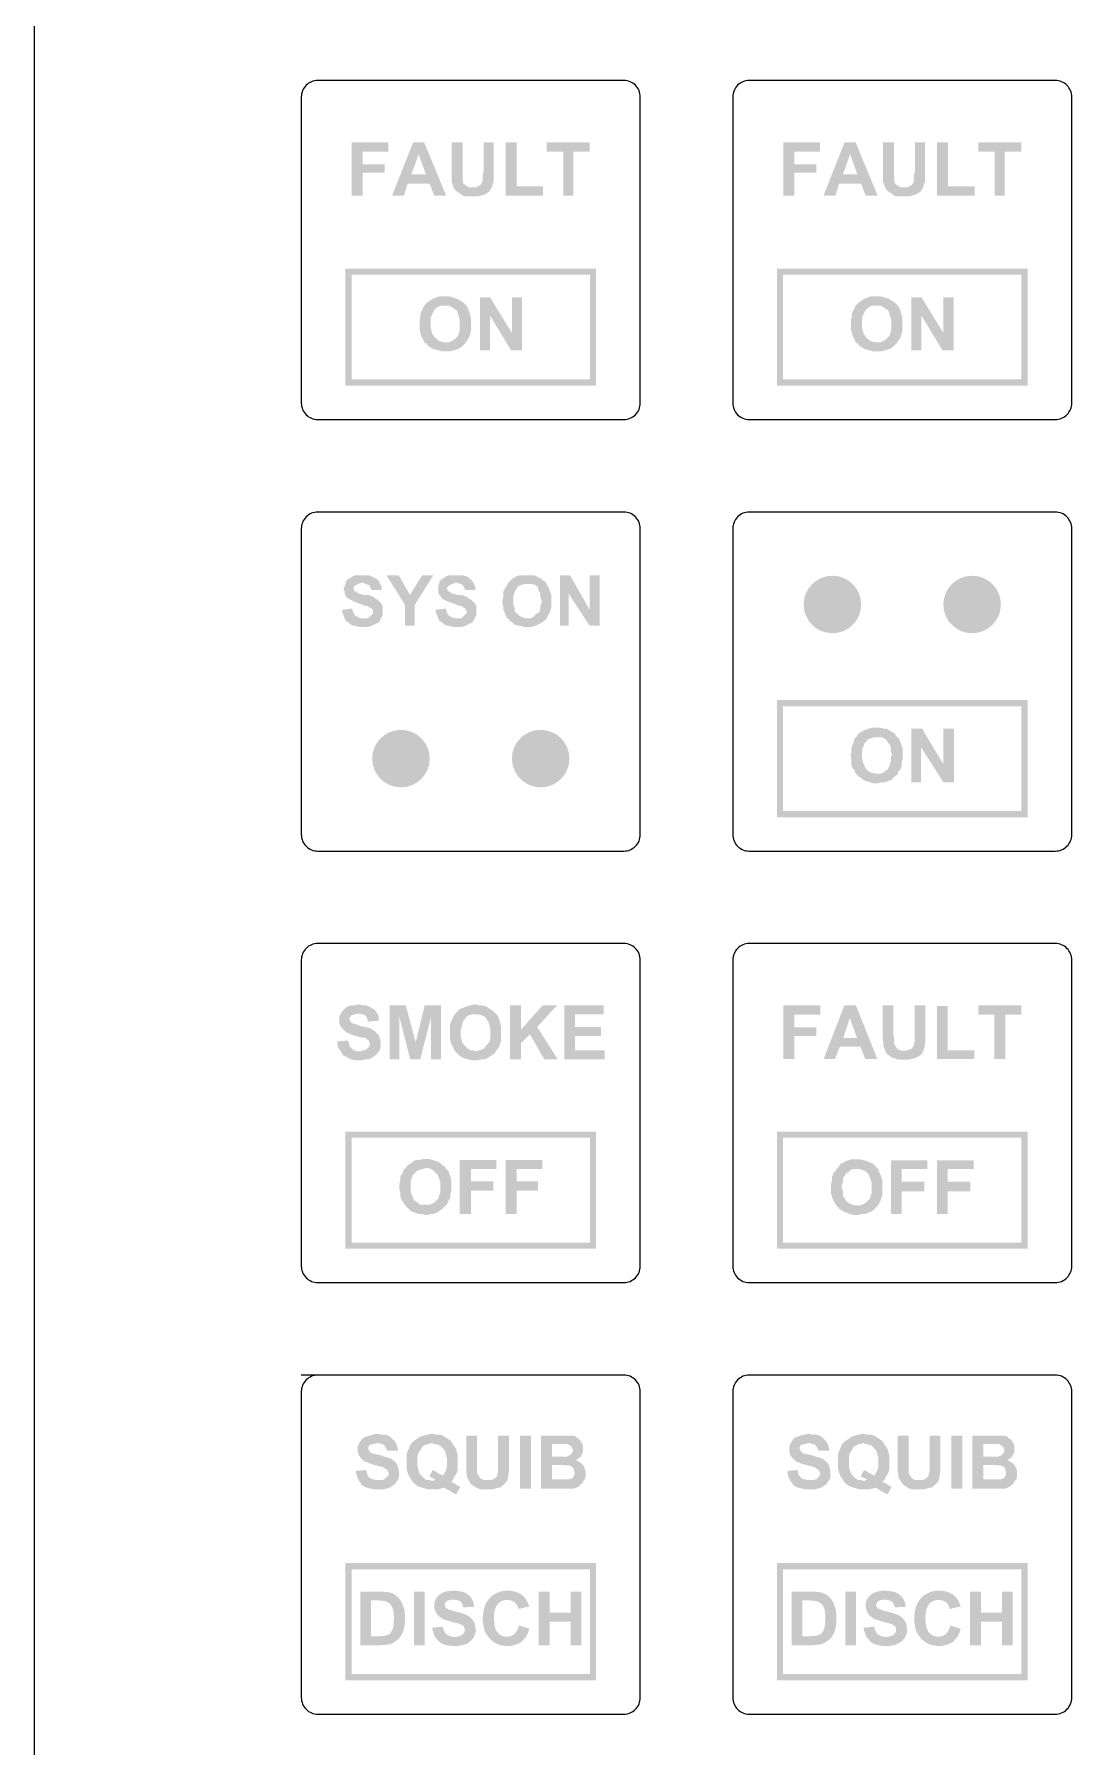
# Model space of a CAD drawing. Header units: millimetres. Extents: x 147 to 357, y 192 to 489.
# Drawn here: x 147.5 to 198, y 267.6 to 351 of the extents above; entities that cross this region are included whole.
import ezdxf

# ---------------------------------------------------------------- set-up
doc = ezdxf.new("R2010")
doc.units = ezdxf.units.MM

msp = doc.modelspace()

# ---------------------------------------------------------------- hatches: boundary and pattern name
h = msp.add_hatch(color=256)
h.paths.add_polyline_path([(164.559, 344.648), (163.49, 344.648), (163.49, 345.272), (164.738, 345.272), (164.738, 345.719), (162.956, 345.719), (162.956, 343.132), (163.49, 343.132), (163.49, 344.247), (164.559, 344.247)])
h.paths.add_polyline_path([(166.476, 345.719), (165.941, 345.719), (164.917, 343.132), (165.496, 343.132), (165.674, 343.712), (166.743, 343.712), (166.966, 343.132), (167.546, 343.132)])
h.paths.add_polyline_path([(166.565, 344.157), (165.852, 344.157), (166.209, 345.139)], flags=16)
h.paths.add_polyline_path([(169.683, 343.399), (169.772, 343.532), (169.817, 343.712), (169.862, 343.801), (169.862, 343.979), (169.862, 344.157), (169.862, 344.336), (169.862, 345.719), (169.372, 345.719), (169.372, 344.292), (169.327, 344.157), (169.327, 343.979), (169.327, 343.845), (169.283, 343.756), (169.194, 343.621), (169.149, 343.621), (169.016, 343.532), (168.838, 343.532), (168.793, 343.532), (168.66, 343.532), (168.525, 343.621), (168.391, 343.712), (168.347, 343.89), (168.347, 343.934), (168.347, 344.112), (168.347, 344.292), (168.347, 345.719), (167.813, 345.719), (167.813, 344.336), (167.813, 344.112), (167.813, 343.934), (167.813, 343.801), (167.857, 343.667), (167.902, 343.532), (167.991, 343.399), (168.035, 343.354), (168.169, 343.265), (168.302, 343.176), (168.347, 343.132), (168.48, 343.087), (168.66, 343.087), (168.882, 343.087), (169.06, 343.087), (169.238, 343.132), (169.372, 343.176), (169.416, 343.176), (169.55, 343.265), (169.683, 343.354)])
h.paths.add_polyline_path([(172.268, 343.577), (170.976, 343.577), (170.976, 345.719), (170.441, 345.719), (170.441, 343.132), (172.268, 343.132)])
h.paths.add_polyline_path([(173.738, 345.272), (174.54, 345.272), (174.54, 345.719), (172.446, 345.719), (172.446, 345.272), (173.248, 345.272), (173.248, 343.132), (173.738, 343.132)])
h = msp.add_hatch(color=256)
h.paths.add_polyline_path([(185.559, 344.648), (184.49, 344.648), (184.49, 345.272), (185.738, 345.272), (185.738, 345.719), (183.956, 345.719), (183.956, 343.132), (184.49, 343.132), (184.49, 344.247), (185.559, 344.247)])
h.paths.add_polyline_path([(187.476, 345.719), (186.941, 345.719), (185.917, 343.132), (186.496, 343.132), (186.674, 343.712), (187.743, 343.712), (187.966, 343.132), (188.546, 343.132)])
h.paths.add_polyline_path([(187.565, 344.157), (186.852, 344.157), (187.209, 345.139)], flags=16)
h.paths.add_polyline_path([(190.683, 343.399), (190.772, 343.532), (190.817, 343.712), (190.862, 343.801), (190.862, 343.979), (190.862, 344.157), (190.862, 344.336), (190.862, 345.719), (190.372, 345.719), (190.372, 344.292), (190.327, 344.157), (190.327, 343.979), (190.327, 343.845), (190.283, 343.756), (190.194, 343.621), (190.149, 343.621), (190.016, 343.532), (189.838, 343.532), (189.793, 343.532), (189.66, 343.532), (189.525, 343.621), (189.391, 343.712), (189.347, 343.89), (189.347, 343.934), (189.347, 344.112), (189.347, 344.292), (189.347, 345.719), (188.813, 345.719), (188.813, 344.336), (188.813, 344.112), (188.813, 343.934), (188.813, 343.801), (188.857, 343.667), (188.902, 343.532), (188.991, 343.399), (189.035, 343.354), (189.169, 343.265), (189.302, 343.176), (189.347, 343.132), (189.48, 343.087), (189.66, 343.087), (189.882, 343.087), (190.06, 343.087), (190.238, 343.132), (190.372, 343.176), (190.416, 343.176), (190.55, 343.265), (190.683, 343.354)])
h.paths.add_polyline_path([(193.268, 343.577), (191.976, 343.577), (191.976, 345.719), (191.441, 345.719), (191.441, 343.132), (193.268, 343.132)])
h.paths.add_polyline_path([(194.738, 345.272), (195.54, 345.272), (195.54, 345.719), (193.446, 345.719), (193.446, 345.272), (194.248, 345.272), (194.248, 343.132), (194.738, 343.132)])
h = msp.add_hatch(color=256)
h.paths.add_polyline_path([(162.948, 339.28), (174.548, 339.28), (174.548, 334.18), (162.948, 334.18)], flags=16)
h.paths.add_polyline_path([(162.648, 339.58), (174.848, 339.58), (174.848, 333.88), (162.648, 333.88)])
h = msp.add_hatch(color=256)
h.paths.add_polyline_path([(183.948, 339.28), (195.548, 339.28), (195.548, 334.18), (183.948, 334.18)], flags=16)
h.paths.add_polyline_path([(183.648, 339.58), (195.848, 339.58), (195.848, 333.88), (183.648, 333.88)])
h = msp.add_hatch(color=256)
h.paths.add_polyline_path([(168.614, 337.644), (168.525, 337.777), (168.436, 337.866), (168.391, 337.912), (168.258, 338.001), (168.124, 338.09), (167.991, 338.135), (167.857, 338.179), (167.679, 338.224), (167.501, 338.224), (167.412, 338.224), (167.233, 338.224), (167.099, 338.179), (166.966, 338.135), (166.877, 338.09), (166.743, 338.001), (166.61, 337.912), (166.521, 337.822), (166.432, 337.688), (166.387, 337.555), (166.343, 337.51), (166.298, 337.377), (166.298, 337.242), (166.254, 337.064), (166.254, 336.886), (166.254, 336.752), (166.254, 336.573), (166.298, 336.439), (166.343, 336.261), (166.432, 336.127), (166.476, 335.993), (166.61, 335.904), (166.61, 335.86), (166.743, 335.771), (166.877, 335.681), (167.01, 335.637), (167.188, 335.592), (167.322, 335.547), (167.501, 335.547), (167.546, 335.547), (167.724, 335.547), (167.902, 335.592), (168.035, 335.637), (168.169, 335.681), (168.302, 335.771), (168.436, 335.904), (168.48, 335.949), (168.569, 336.082), (168.66, 336.217), (168.704, 336.35), (168.749, 336.529), (168.749, 336.707), (168.749, 336.886), (168.749, 337.019), (168.749, 337.197), (168.704, 337.332), (168.66, 337.51)])
h.paths.add_polyline_path([(168.124, 337.377), (168.169, 337.242), (168.213, 337.064), (168.213, 336.886), (168.213, 336.797), (168.213, 336.618), (168.169, 336.439), (168.124, 336.306), (168.035, 336.217), (167.946, 336.127), (167.813, 336.038), (167.679, 335.993), (167.501, 335.993), (167.412, 335.993), (167.233, 336.038), (167.099, 336.127), (167.01, 336.217), (166.966, 336.261), (166.877, 336.395), (166.832, 336.529), (166.788, 336.707), (166.788, 336.886), (166.788, 336.975), (166.788, 337.153), (166.832, 337.287), (166.921, 337.466), (166.966, 337.555), (167.055, 337.644), (167.188, 337.733), (167.322, 337.777), (167.501, 337.777), (167.635, 337.777), (167.768, 337.733), (167.902, 337.644), (168.035, 337.555), (168.08, 337.51)], flags=16)
h.paths.add_polyline_path([(169.683, 338.179), (169.194, 338.179), (169.194, 335.592), (169.683, 335.592), (169.683, 337.287), (170.709, 335.592), (171.244, 335.592), (171.244, 338.179), (170.753, 338.179), (170.753, 336.439)])
h = msp.add_hatch(color=256)
h.paths.add_polyline_path([(189.614, 337.644), (189.525, 337.777), (189.436, 337.866), (189.391, 337.912), (189.258, 338.001), (189.124, 338.09), (188.991, 338.135), (188.857, 338.179), (188.679, 338.224), (188.501, 338.224), (188.412, 338.224), (188.233, 338.224), (188.099, 338.179), (187.966, 338.135), (187.877, 338.09), (187.743, 338.001), (187.61, 337.912), (187.521, 337.822), (187.432, 337.688), (187.387, 337.555), (187.343, 337.51), (187.298, 337.377), (187.298, 337.242), (187.254, 337.064), (187.254, 336.886), (187.254, 336.752), (187.254, 336.573), (187.298, 336.439), (187.343, 336.261), (187.432, 336.127), (187.476, 335.993), (187.61, 335.904), (187.61, 335.86), (187.743, 335.771), (187.877, 335.681), (188.01, 335.637), (188.188, 335.592), (188.322, 335.547), (188.501, 335.547), (188.546, 335.547), (188.724, 335.547), (188.902, 335.592), (189.035, 335.637), (189.169, 335.681), (189.302, 335.771), (189.436, 335.904), (189.48, 335.949), (189.569, 336.082), (189.66, 336.217), (189.704, 336.35), (189.749, 336.529), (189.749, 336.707), (189.749, 336.886), (189.749, 337.019), (189.749, 337.197), (189.704, 337.332), (189.66, 337.51)])
h.paths.add_polyline_path([(189.124, 337.377), (189.169, 337.242), (189.213, 337.064), (189.213, 336.886), (189.213, 336.797), (189.213, 336.618), (189.169, 336.439), (189.124, 336.306), (189.035, 336.217), (188.946, 336.127), (188.813, 336.038), (188.679, 335.993), (188.501, 335.993), (188.412, 335.993), (188.233, 336.038), (188.099, 336.127), (188.01, 336.217), (187.966, 336.261), (187.877, 336.395), (187.832, 336.529), (187.788, 336.707), (187.788, 336.886), (187.788, 336.975), (187.788, 337.153), (187.832, 337.287), (187.921, 337.466), (187.966, 337.555), (188.055, 337.644), (188.188, 337.733), (188.322, 337.777), (188.501, 337.777), (188.635, 337.777), (188.768, 337.733), (188.902, 337.644), (189.035, 337.555), (189.08, 337.51)], flags=16)
h.paths.add_polyline_path([(190.683, 338.179), (190.194, 338.179), (190.194, 335.592), (190.683, 335.592), (190.683, 337.287), (191.709, 335.592), (192.244, 335.592), (192.244, 338.179), (191.753, 338.179), (191.753, 336.439)])
h = msp.add_hatch(color=256)
h.paths.add_polyline_path([(164.284, 324.353), (164.165, 324.472), (164.045, 324.532), (163.925, 324.592), (163.806, 324.652), (163.624, 324.652), (163.445, 324.652), (163.265, 324.652), (163.145, 324.652), (162.966, 324.592), (162.906, 324.532), (162.786, 324.472), (162.666, 324.353), (162.666, 324.293), (162.606, 324.111), (162.546, 323.992), (162.606, 323.872), (162.606, 323.752), (162.666, 323.632), (162.786, 323.513), (162.906, 323.453), (163.025, 323.393), (163.145, 323.331), (163.325, 323.271), (163.504, 323.212), (163.624, 323.152), (163.746, 323.152), (163.806, 323.092), (163.925, 323.032), (163.985, 322.912), (163.985, 322.793), (163.865, 322.673), (163.806, 322.613), (163.684, 322.551), (163.504, 322.551), (163.385, 322.551), (163.265, 322.613), (163.145, 322.673), (163.085, 322.733), (163.025, 322.852), (162.966, 323.032), (162.487, 322.972), (162.487, 322.852), (162.546, 322.733), (162.606, 322.551), (162.666, 322.432), (162.786, 322.372), (162.906, 322.252), (163.025, 322.192), (163.145, 322.192), (163.325, 322.132), (163.504, 322.132), (163.564, 322.132), (163.746, 322.132), (163.925, 322.192), (164.045, 322.252), (164.165, 322.312), (164.284, 322.372), (164.344, 322.491), (164.404, 322.613), (164.464, 322.733), (164.464, 322.912), (164.464, 323.032), (164.464, 323.152), (164.404, 323.271), (164.344, 323.331), (164.225, 323.453), (164.105, 323.513), (164.045, 323.573), (163.925, 323.632), (163.746, 323.692), (163.564, 323.692), (163.325, 323.752), (163.205, 323.812), (163.145, 323.872), (163.085, 323.872), (163.025, 324.052), (163.145, 324.173), (163.265, 324.233), (163.445, 324.293), (163.504, 324.293), (163.624, 324.233), (163.806, 324.173), (163.865, 324.052), (163.925, 323.932), (164.404, 323.932), (164.404, 324.111), (164.344, 324.233)])
h.paths.add_polyline_path([(166.921, 324.652), (166.382, 324.652), (165.783, 323.692), (165.242, 324.652), (164.644, 324.652), (165.544, 323.212), (165.544, 322.192), (166.022, 322.192), (166.022, 323.212)])
h.paths.add_polyline_path([(168.599, 323.573), (168.479, 323.632), (168.299, 323.692), (168.12, 323.692), (167.88, 323.752), (167.76, 323.812), (167.701, 323.872), (167.641, 323.872), (167.581, 324.052), (167.701, 324.173), (167.88, 324.233), (168, 324.293), (168.06, 324.293), (168.239, 324.233), (168.359, 324.173), (168.419, 324.052), (168.479, 323.932), (168.96, 323.932), (168.96, 324.111), (168.898, 324.233), (168.838, 324.353), (168.718, 324.472), (168.659, 324.532), (168.539, 324.592), (168.359, 324.652), (168.239, 324.652), (168, 324.652), (167.82, 324.652), (167.701, 324.652), (167.521, 324.592), (167.461, 324.532), (167.341, 324.472), (167.222, 324.353), (167.222, 324.293), (167.16, 324.111), (167.16, 323.992), (167.16, 323.872), (167.16, 323.752), (167.282, 323.632), (167.341, 323.513), (167.461, 323.453), (167.581, 323.393), (167.76, 323.331), (167.94, 323.271), (168.06, 323.212), (168.239, 323.152), (168.299, 323.152), (168.359, 323.092), (168.479, 323.032), (168.539, 322.912), (168.539, 322.793), (168.419, 322.673), (168.359, 322.613), (168.239, 322.551), (168.06, 322.551), (168, 322.551), (167.82, 322.613), (167.701, 322.673), (167.641, 322.733), (167.581, 322.852), (167.521, 323.032), (167.04, 322.972), (167.04, 322.852), (167.1, 322.733), (167.16, 322.551), (167.222, 322.432), (167.341, 322.372), (167.461, 322.252), (167.581, 322.192), (167.701, 322.192), (167.88, 322.132), (168.06, 322.132), (168.12, 322.132), (168.299, 322.132), (168.479, 322.192), (168.599, 322.252), (168.718, 322.312), (168.838, 322.372), (168.898, 322.491), (168.96, 322.613), (169.02, 322.733), (169.02, 322.912), (169.02, 323.032), (169.02, 323.152), (168.96, 323.271), (168.898, 323.331), (168.778, 323.453), (168.659, 323.513)])
h.paths.add_polyline_path([(172.496, 322.673), (172.555, 322.793), (172.615, 322.912), (172.675, 323.092), (172.675, 323.212), (172.675, 323.393), (172.675, 323.513), (172.675, 323.692), (172.615, 323.812), (172.555, 323.992), (172.496, 324.111), (172.436, 324.233), (172.376, 324.353), (172.314, 324.353), (172.194, 324.472), (172.075, 324.532), (171.955, 324.592), (171.835, 324.652), (171.656, 324.652), (171.476, 324.652), (171.416, 324.652), (171.236, 324.652), (171.117, 324.652), (170.937, 324.592), (170.877, 324.532), (170.758, 324.472), (170.638, 324.353), (170.576, 324.293), (170.516, 324.173), (170.397, 323.992), (170.337, 323.872), (170.337, 323.752), (170.337, 323.573), (170.277, 323.393), (170.277, 323.271), (170.337, 323.152), (170.337, 322.972), (170.397, 322.852), (170.456, 322.673), (170.516, 322.551), (170.638, 322.491), (170.638, 322.432), (170.758, 322.372), (170.877, 322.252), (171.057, 322.192), (171.177, 322.192), (171.356, 322.132), (171.476, 322.132), (171.536, 322.132), (171.715, 322.132), (171.835, 322.192), (172.015, 322.252), (172.135, 322.312), (172.254, 322.372), (172.376, 322.491), (172.436, 322.551)])
h.paths.add_polyline_path([(170.877, 322.912), (170.877, 323.092), (170.817, 323.212), (170.817, 323.393), (170.817, 323.513), (170.817, 323.632), (170.877, 323.812), (170.937, 323.932), (170.997, 324.052), (171.057, 324.111), (171.177, 324.173), (171.356, 324.233), (171.476, 324.233), (171.596, 324.233), (171.715, 324.233), (171.895, 324.173), (172.015, 324.052), (172.015, 323.992), (172.075, 323.872), (172.135, 323.752), (172.135, 323.573), (172.194, 323.393), (172.194, 323.331), (172.135, 323.152), (172.135, 323.032), (172.075, 322.852), (171.955, 322.793), (171.895, 322.733), (171.775, 322.613), (171.656, 322.551), (171.476, 322.551), (171.416, 322.551), (171.236, 322.613), (171.117, 322.673), (170.997, 322.793)], flags=16)
h.paths.add_polyline_path([(173.513, 323.752), (174.533, 322.192), (175.012, 322.192), (175.012, 324.652), (174.533, 324.652), (174.533, 322.972), (173.573, 324.652), (173.094, 324.652), (173.094, 322.192), (173.513, 322.192)])
h = msp.add_hatch(color=256)
edge = h.paths.add_edge_path()
edge.add_arc((186.348, 323.23), 1.4, 0, 360)
h = msp.add_hatch(color=256)
edge = h.paths.add_edge_path()
edge.add_arc((193.148, 323.23), 1.4, 0, 360)
h = msp.add_hatch(color=256)
h.paths.add_polyline_path([(183.948, 318.28), (195.548, 318.28), (195.548, 313.18), (183.948, 313.18)], flags=16)
h.paths.add_polyline_path([(183.648, 318.58), (195.848, 318.58), (195.848, 312.88), (183.648, 312.88)])
h = msp.add_hatch(color=256)
edge = h.paths.add_edge_path()
edge.add_arc((165.348, 315.73), 1.4, 0, 360)
h = msp.add_hatch(color=256)
edge = h.paths.add_edge_path()
edge.add_arc((172.148, 315.73), 1.4, 0, 360)
h = msp.add_hatch(color=256)
h.paths.add_polyline_path([(189.407, 316.922), (189.251, 317.026), (189.148, 317.078), (188.992, 317.184), (188.836, 317.184), (188.68, 317.235), (188.525, 317.235), (188.419, 317.235), (188.264, 317.235), (188.108, 317.184), (187.952, 317.132), (187.848, 317.078), (187.744, 317.026), (187.589, 316.922), (187.537, 316.819), (187.433, 316.715), (187.381, 316.559), (187.381, 316.507), (187.329, 316.402), (187.277, 316.246), (187.277, 316.038), (187.225, 315.883), (187.277, 315.777), (187.277, 315.622), (187.277, 315.414), (187.329, 315.258), (187.433, 315.154), (187.485, 314.997), (187.589, 314.893), (187.641, 314.841), (187.744, 314.789), (187.848, 314.686), (188.004, 314.634), (188.16, 314.582), (188.315, 314.53), (188.525, 314.53), (188.577, 314.53), (188.732, 314.582), (188.888, 314.582), (189.044, 314.634), (189.2, 314.686), (189.303, 314.789), (189.407, 314.893), (189.511, 314.945), (189.563, 315.101), (189.667, 315.206), (189.719, 315.362), (189.719, 315.518), (189.771, 315.725), (189.771, 315.883), (189.771, 316.038), (189.771, 316.194), (189.719, 316.35), (189.667, 316.507), (189.615, 316.663), (189.511, 316.767), (189.407, 316.87)])
h.paths.add_polyline_path([(188.94, 316.663), (189.044, 316.559), (189.044, 316.507), (189.148, 316.402), (189.2, 316.246), (189.2, 316.09), (189.251, 315.883), (189.2, 315.831), (189.2, 315.622), (189.148, 315.466), (189.096, 315.31), (189.044, 315.206), (188.94, 315.154), (188.836, 315.049), (188.68, 314.997), (188.525, 314.997), (188.419, 314.997), (188.264, 315.049), (188.108, 315.101), (188.004, 315.206), (187.952, 315.258), (187.9, 315.414), (187.848, 315.518), (187.796, 315.725), (187.796, 315.883), (187.796, 315.986), (187.796, 316.142), (187.848, 316.298), (187.9, 316.455), (188.004, 316.559), (188.056, 316.663), (188.212, 316.715), (188.367, 316.767), (188.525, 316.767), (188.628, 316.767), (188.784, 316.767)], flags=16)
h.paths.add_polyline_path([(190.707, 317.184), (190.187, 317.184), (190.187, 314.582), (190.655, 314.582), (190.655, 316.298), (191.746, 314.582), (192.265, 314.582), (192.265, 317.184), (191.746, 317.184), (191.746, 315.466)])
h = msp.add_hatch(color=256)
h.paths.add_polyline_path([(164.355, 301.835), (164.355, 301.966), (164.311, 302.142), (164.267, 302.274), (164.223, 302.317), (164.092, 302.449), (163.961, 302.536), (163.917, 302.58), (163.786, 302.624), (163.611, 302.669), (163.392, 302.712), (163.173, 302.8), (162.997, 302.844), (162.909, 302.887), (162.909, 302.931), (162.822, 303.063), (162.865, 303.106), (162.909, 303.239), (162.953, 303.239), (163.084, 303.283), (163.304, 303.326), (163.479, 303.283), (163.611, 303.239), (163.698, 303.106), (163.742, 302.931), (164.267, 302.975), (164.267, 303.15), (164.223, 303.283), (164.136, 303.414), (164.048, 303.545), (163.917, 303.589), (163.786, 303.676), (163.654, 303.72), (163.479, 303.72), (163.304, 303.764), (163.26, 303.764), (163.084, 303.72), (162.909, 303.72), (162.778, 303.676), (162.69, 303.633), (162.559, 303.501), (162.472, 303.414), (162.428, 303.326), (162.34, 303.194), (162.34, 303.019), (162.34, 302.887), (162.384, 302.756), (162.472, 302.624), (162.603, 302.492), (162.69, 302.405), (162.822, 302.361), (162.997, 302.274), (163.173, 302.23), (163.304, 302.186), (163.479, 302.142), (163.611, 302.142), (163.654, 302.098), (163.786, 302.01), (163.829, 301.835), (163.829, 301.747), (163.698, 301.616), (163.654, 301.572), (163.523, 301.528), (163.348, 301.483), (163.217, 301.483), (163.084, 301.528), (162.953, 301.616), (162.865, 301.703), (162.822, 301.835), (162.778, 302.01), (162.253, 301.966), (162.253, 301.835), (162.296, 301.66), (162.384, 301.528), (162.472, 301.396), (162.559, 301.264), (162.69, 301.221), (162.822, 301.133), (162.953, 301.089), (163.128, 301.046), (163.304, 301.046), (163.436, 301.046), (163.611, 301.089), (163.742, 301.089), (163.873, 301.133), (164.004, 301.221), (164.136, 301.308), (164.223, 301.44), (164.311, 301.528), (164.355, 301.703)])
h.paths.add_polyline_path([(166.808, 303.15), (166.808, 301.089), (167.29, 301.089), (167.29, 303.72), (166.501, 303.72), (166.064, 301.922), (165.581, 303.72), (164.793, 303.72), (164.793, 301.089), (165.275, 301.089), (165.275, 303.15), (165.801, 301.089), (166.283, 301.089)])
h.paths.add_polyline_path([(169.918, 301.396), (169.962, 301.483), (170.05, 301.616), (170.137, 301.747), (170.181, 301.878), (170.225, 302.053), (170.225, 302.23), (170.225, 302.405), (170.225, 302.536), (170.225, 302.712), (170.181, 302.844), (170.137, 303.019), (170.094, 303.15), (170.006, 303.283), (169.918, 303.37), (169.875, 303.414), (169.743, 303.501), (169.612, 303.589), (169.481, 303.676), (169.305, 303.72), (169.173, 303.72), (168.998, 303.764), (168.911, 303.764), (168.736, 303.72), (168.561, 303.676), (168.429, 303.633), (168.342, 303.589), (168.211, 303.545), (168.078, 303.414), (167.99, 303.326), (167.903, 303.194), (167.859, 303.063), (167.815, 303.019), (167.772, 302.887), (167.728, 302.756), (167.728, 302.58), (167.728, 302.405), (167.728, 302.274), (167.728, 302.098), (167.772, 301.922), (167.815, 301.791), (167.903, 301.66), (167.947, 301.528), (168.078, 301.396), (168.211, 301.264), (168.342, 301.177), (168.473, 301.133), (168.648, 301.089), (168.823, 301.046), (168.998, 301.046), (169.042, 301.046), (169.217, 301.089), (169.348, 301.089), (169.525, 301.133), (169.656, 301.221), (169.787, 301.308)])
h.paths.add_polyline_path([(169.13, 301.528), (168.998, 301.483), (168.867, 301.528), (168.736, 301.528), (168.604, 301.616), (168.473, 301.747), (168.429, 301.791), (168.342, 301.878), (168.298, 302.053), (168.254, 302.23), (168.254, 302.405), (168.254, 302.492), (168.298, 302.669), (168.342, 302.844), (168.386, 302.975), (168.473, 303.063), (168.517, 303.15), (168.648, 303.239), (168.823, 303.283), (168.998, 303.283), (169.086, 303.283), (169.261, 303.239), (169.392, 303.194), (169.525, 303.063), (169.525, 303.019), (169.612, 302.931), (169.656, 302.756), (169.7, 302.58), (169.7, 302.405), (169.7, 302.317), (169.7, 302.142), (169.656, 301.966), (169.568, 301.835), (169.481, 301.747), (169.436, 301.66), (169.305, 301.572)], flags=16)
h.paths.add_polyline_path([(171.977, 302.669), (172.941, 303.72), (172.24, 303.72), (171.189, 302.536), (171.189, 303.72), (170.662, 303.72), (170.662, 301.089), (171.189, 301.089), (171.189, 301.878), (171.626, 302.317), (172.328, 301.089), (172.984, 301.089)])
h.paths.add_polyline_path([(175.262, 301.528), (173.817, 301.528), (173.817, 302.23), (175.087, 302.23), (175.087, 302.669), (173.817, 302.669), (173.817, 303.283), (175.219, 303.283), (175.219, 303.72), (173.292, 303.72), (173.292, 301.089), (175.262, 301.089)])
h = msp.add_hatch(color=256)
h.paths.add_polyline_path([(185.565, 302.651), (184.488, 302.651), (184.488, 303.271), (185.76, 303.271), (185.76, 303.728), (183.967, 303.728), (183.967, 301.117), (184.488, 301.117), (184.488, 302.226), (185.565, 302.226)])
h.paths.add_polyline_path([(187.488, 303.728), (186.934, 303.728), (185.923, 301.117), (186.478, 301.117), (186.706, 301.704), (187.716, 301.704), (187.944, 301.117), (188.532, 301.117)])
h.paths.add_polyline_path([(187.554, 302.128), (186.869, 302.128), (187.194, 303.107)], flags=16)
h.paths.add_polyline_path([(190.716, 301.377), (190.781, 301.541), (190.846, 301.704), (190.846, 301.802), (190.879, 301.966), (190.879, 302.128), (190.879, 302.357), (190.879, 303.728), (190.358, 303.728), (190.358, 302.291), (190.358, 302.128), (190.358, 301.966), (190.325, 301.834), (190.292, 301.737), (190.195, 301.606), (190.162, 301.606), (190.031, 301.541), (189.868, 301.509), (189.803, 301.509), (189.64, 301.541), (189.51, 301.606), (189.412, 301.737), (189.347, 301.867), (189.347, 301.933), (189.347, 302.096), (189.314, 302.325), (189.314, 303.728), (188.792, 303.728), (188.792, 302.325), (188.792, 302.128), (188.825, 301.933), (188.825, 301.802), (188.857, 301.671), (188.923, 301.509), (188.988, 301.377), (189.02, 301.345), (189.151, 301.247), (189.314, 301.149), (189.38, 301.149), (189.51, 301.084), (189.673, 301.084), (189.868, 301.084), (189.901, 301.084), (190.064, 301.084), (190.227, 301.117), (190.358, 301.149), (190.423, 301.182), (190.553, 301.247), (190.683, 301.345)])
h.paths.add_polyline_path([(193.259, 301.541), (191.955, 301.541), (191.955, 303.696), (191.433, 303.696), (191.433, 301.117), (193.259, 301.117)])
h.paths.add_polyline_path([(194.759, 303.271), (195.541, 303.271), (195.541, 303.728), (193.455, 303.728), (193.455, 303.271), (194.237, 303.271), (194.237, 301.117), (194.759, 301.117)])
h = msp.add_hatch(color=256)
h.paths.add_polyline_path([(162.948, 297.28), (174.548, 297.28), (174.548, 292.18), (162.948, 292.18)], flags=16)
h.paths.add_polyline_path([(162.648, 297.58), (174.848, 297.58), (174.848, 291.88), (162.648, 291.88)])
h = msp.add_hatch(color=256)
h.paths.add_polyline_path([(183.948, 297.28), (195.548, 297.28), (195.548, 292.18), (183.948, 292.18)], flags=16)
h.paths.add_polyline_path([(183.648, 297.58), (195.848, 297.58), (195.848, 291.88), (183.648, 291.88)])
h = msp.add_hatch(color=256)
h.paths.add_polyline_path([(167.706, 295.506), (167.656, 295.655), (167.557, 295.754), (167.458, 295.904), (167.408, 295.904), (167.309, 296.003), (167.16, 296.102), (167.012, 296.152), (166.863, 296.202), (166.714, 296.251), (166.514, 296.251), (166.465, 296.251), (166.266, 296.202), (166.117, 296.202), (165.969, 296.152), (165.919, 296.102), (165.77, 296.003), (165.622, 295.904), (165.572, 295.803), (165.473, 295.704), (165.423, 295.555), (165.374, 295.506), (165.324, 295.407), (165.324, 295.208), (165.274, 295.058), (165.274, 294.86), (165.274, 294.76), (165.324, 294.612), (165.324, 294.412), (165.374, 294.263), (165.473, 294.114), (165.522, 294.015), (165.622, 293.916), (165.671, 293.865), (165.77, 293.766), (165.919, 293.667), (166.068, 293.617), (166.217, 293.567), (166.365, 293.567), (166.565, 293.518), (166.615, 293.518), (166.764, 293.567), (166.912, 293.567), (167.061, 293.617), (167.21, 293.716), (167.359, 293.815), (167.458, 293.916), (167.508, 293.966), (167.607, 294.065), (167.656, 294.214), (167.756, 294.362), (167.756, 294.511), (167.805, 294.711), (167.805, 294.909), (167.805, 295.008), (167.805, 295.208), (167.756, 295.357)])
h.paths.add_polyline_path([(167.21, 295.258), (167.26, 295.108), (167.26, 294.909), (167.26, 294.81), (167.26, 294.612), (167.21, 294.461), (167.16, 294.313), (167.061, 294.214), (167.012, 294.164), (166.863, 294.065), (166.714, 294.015), (166.565, 294.015), (166.415, 294.015), (166.266, 294.015), (166.167, 294.114), (166.018, 294.214), (165.969, 294.263), (165.919, 294.412), (165.87, 294.511), (165.82, 294.711), (165.82, 294.909), (165.82, 294.959), (165.82, 295.157), (165.87, 295.307), (165.919, 295.456), (166.018, 295.555), (166.117, 295.655), (166.217, 295.704), (166.365, 295.754), (166.565, 295.803), (166.664, 295.803), (166.813, 295.754), (166.962, 295.655), (167.061, 295.555), (167.111, 295.506), (167.16, 295.407)], flags=16)
h.paths.add_polyline_path([(169.841, 295.157), (168.749, 295.157), (168.749, 295.754), (169.99, 295.754), (169.99, 296.202), (168.203, 296.202), (168.203, 293.567), (168.749, 293.567), (168.749, 294.711), (169.841, 294.711)])
h.paths.add_polyline_path([(172.025, 295.157), (170.984, 295.157), (170.984, 295.754), (172.223, 295.754), (172.223, 296.202), (170.437, 296.202), (170.437, 293.567), (170.984, 293.567), (170.984, 294.711), (172.025, 294.711)])
h = msp.add_hatch(color=256)
h.paths.add_polyline_path([(188.577, 295.761), (188.472, 295.865), (188.42, 295.918), (188.316, 296.022), (188.16, 296.074), (188.056, 296.126), (187.899, 296.178), (187.69, 296.23), (187.533, 296.23), (187.429, 296.23), (187.273, 296.23), (187.117, 296.178), (186.96, 296.126), (186.908, 296.074), (186.752, 296.022), (186.648, 295.865), (186.596, 295.813), (186.491, 295.657), (186.387, 295.551), (186.387, 295.499), (186.335, 295.395), (186.335, 295.239), (186.283, 295.03), (186.283, 294.873), (186.283, 294.768), (186.283, 294.56), (186.335, 294.404), (186.387, 294.247), (186.439, 294.142), (186.544, 293.985), (186.648, 293.881), (186.648, 293.829), (186.752, 293.777), (186.908, 293.673), (187.064, 293.621), (187.221, 293.567), (187.377, 293.515), (187.533, 293.515), (187.585, 293.515), (187.742, 293.567), (187.952, 293.567), (188.056, 293.621), (188.212, 293.673), (188.368, 293.777), (188.472, 293.881), (188.525, 293.933), (188.629, 294.09), (188.681, 294.194), (188.733, 294.352), (188.785, 294.508), (188.785, 294.664), (188.785, 294.873), (188.785, 294.978), (188.785, 295.187), (188.733, 295.343), (188.681, 295.499), (188.629, 295.605)])
h.paths.add_polyline_path([(188.108, 295.499), (188.16, 295.395), (188.212, 295.239), (188.264, 295.083), (188.264, 294.873), (188.264, 294.821), (188.264, 294.612), (188.212, 294.456), (188.16, 294.3), (188.056, 294.194), (188.004, 294.142), (187.847, 294.038), (187.69, 293.985), (187.533, 293.985), (187.429, 293.985), (187.273, 294.038), (187.169, 294.09), (187.012, 294.194), (187.012, 294.247), (186.908, 294.352), (186.856, 294.508), (186.856, 294.664), (186.804, 294.873), (186.804, 294.978), (186.856, 295.135), (186.856, 295.291), (186.96, 295.447), (187.012, 295.551), (187.117, 295.605), (187.221, 295.709), (187.377, 295.761), (187.533, 295.761), (187.637, 295.761), (187.795, 295.709), (187.952, 295.657), (188.056, 295.551)], flags=16)
h.paths.add_polyline_path([(190.82, 295.135), (189.724, 295.135), (189.724, 295.761), (190.976, 295.761), (190.976, 296.178), (189.202, 296.178), (189.202, 293.567), (189.724, 293.567), (189.724, 294.664), (190.82, 294.664)])
h.paths.add_polyline_path([(193.061, 295.135), (191.966, 295.135), (191.966, 295.761), (193.218, 295.761), (193.218, 296.178), (191.445, 296.178), (191.445, 293.567), (191.966, 293.567), (191.966, 294.664), (193.061, 294.664)])
h = msp.add_hatch(color=256)
h.paths.add_polyline_path([(165.128, 280.537), (165.211, 280.66), (165.252, 280.782), (165.252, 280.947), (165.252, 281.07), (165.211, 281.233), (165.169, 281.356), (165.128, 281.438), (165.006, 281.561), (164.883, 281.643), (164.801, 281.684), (164.679, 281.724), (164.515, 281.765), (164.311, 281.847), (164.27, 281.847), (164.066, 281.888), (163.901, 281.93), (163.819, 282.012), (163.738, 282.175), (163.819, 282.339), (163.86, 282.339), (164.024, 282.379), (164.188, 282.42), (164.229, 282.42), (164.393, 282.379), (164.515, 282.339), (164.597, 282.216), (164.679, 282.053), (165.211, 282.053), (165.169, 282.216), (165.128, 282.379), (165.046, 282.503), (164.924, 282.626), (164.842, 282.707), (164.72, 282.789), (164.556, 282.83), (164.393, 282.83), (164.188, 282.871), (164.148, 282.871), (163.983, 282.83), (163.819, 282.789), (163.697, 282.748), (163.574, 282.707), (163.452, 282.626), (163.37, 282.503), (163.329, 282.42), (163.247, 282.298), (163.247, 282.134), (163.247, 282.012), (163.288, 281.847), (163.37, 281.724), (163.493, 281.602), (163.574, 281.52), (163.738, 281.479), (163.901, 281.398), (164.066, 281.356), (164.229, 281.315), (164.393, 281.274), (164.515, 281.233), (164.556, 281.192), (164.679, 281.11), (164.76, 280.947), (164.72, 280.823), (164.597, 280.701), (164.556, 280.66), (164.434, 280.619), (164.229, 280.619), (164.148, 280.619), (163.983, 280.66), (163.86, 280.701), (163.779, 280.782), (163.697, 280.906), (163.656, 281.11), (163.166, 281.07), (163.166, 280.947), (163.207, 280.782), (163.288, 280.619), (163.37, 280.496), (163.452, 280.374), (163.574, 280.291), (163.697, 280.25), (163.86, 280.209), (164.024, 280.168), (164.229, 280.168), (164.311, 280.168), (164.515, 280.168), (164.638, 280.209), (164.801, 280.25), (164.924, 280.333), (165.046, 280.415)])
h.paths.add_polyline_path([(167.787, 280.537), (167.869, 280.619), (167.951, 280.782), (168.033, 280.906), (168.073, 280.988), (168.114, 281.151), (168.114, 281.315), (168.114, 281.52), (168.114, 281.643), (168.114, 281.806), (168.073, 281.971), (168.033, 282.134), (167.951, 282.257), (167.869, 282.379), (167.787, 282.503), (167.747, 282.544), (167.624, 282.626), (167.5, 282.707), (167.378, 282.789), (167.214, 282.83), (167.051, 282.83), (166.887, 282.871), (166.806, 282.871), (166.642, 282.83), (166.479, 282.789), (166.314, 282.748), (166.192, 282.667), (166.069, 282.585), (165.946, 282.503), (165.865, 282.42), (165.783, 282.298), (165.742, 282.175), (165.66, 282.012), (165.62, 281.847), (165.62, 281.684), (165.62, 281.52), (165.62, 281.398), (165.62, 281.192), (165.66, 281.029), (165.701, 280.906), (165.783, 280.742), (165.865, 280.619), (165.946, 280.496), (165.987, 280.456), (166.11, 280.374), (166.232, 280.291), (166.397, 280.25), (166.52, 280.209), (166.683, 280.168), (166.887, 280.168), (166.969, 280.168), (167.133, 280.168), (167.296, 280.209), (167.459, 280.25), (167.583, 280.168), (167.747, 280.087), (167.787, 280.046), (167.869, 280.005), (168.033, 279.923), (168.237, 280.291), (168.073, 280.374), (167.951, 280.456)])
h.paths.add_polyline_path([(166.601, 280.619), (166.479, 280.701), (166.355, 280.823), (166.314, 280.865), (166.232, 280.988), (166.192, 281.151), (166.151, 281.315), (166.151, 281.52), (166.151, 281.602), (166.151, 281.765), (166.192, 281.93), (166.273, 282.053), (166.355, 282.175), (166.397, 282.257), (166.561, 282.339), (166.683, 282.379), (166.847, 282.42), (166.969, 282.379), (167.133, 282.339), (167.255, 282.298), (167.378, 282.175), (167.419, 282.134), (167.5, 282.012), (167.541, 281.847), (167.583, 281.684), (167.583, 281.52), (167.583, 281.438), (167.583, 281.274), (167.541, 281.11), (167.459, 280.947), (167.378, 280.823), (167.337, 280.865), (167.173, 280.947), (167.051, 281.029), (166.887, 281.11), (166.724, 280.782), (166.765, 280.782), (166.928, 280.701), (167.051, 280.619), (167.01, 280.619), (166.847, 280.578), (166.765, 280.619)], flags=16)
h.paths.add_polyline_path([(170.405, 280.456), (170.446, 280.496), (170.527, 280.619), (170.568, 280.782), (170.568, 280.906), (170.609, 281.029), (170.609, 281.233), (170.609, 281.438), (170.609, 282.789), (170.078, 282.789), (170.078, 281.356), (170.078, 281.233), (170.078, 281.029), (170.037, 280.906), (170.037, 280.823), (169.913, 280.701), (169.75, 280.619), (169.586, 280.619), (169.545, 280.619), (169.382, 280.619), (169.219, 280.701), (169.137, 280.823), (169.055, 280.947), (169.055, 281.029), (169.055, 281.192), (169.055, 281.398), (169.055, 282.789), (168.523, 282.789), (168.523, 281.398), (168.523, 281.192), (168.523, 281.029), (168.564, 280.865), (168.564, 280.742), (168.645, 280.619), (168.727, 280.456), (168.769, 280.415), (168.892, 280.333), (169.014, 280.25), (169.096, 280.209), (169.219, 280.168), (169.382, 280.168), (169.586, 280.168), (169.627, 280.168), (169.791, 280.168), (169.955, 280.209), (170.078, 280.25), (170.16, 280.25), (170.282, 280.333)])
h.paths.add_polyline_path([(171.672, 282.789), (171.141, 282.789), (171.141, 280.209), (171.672, 280.209)])
h.paths.add_polyline_path([(174.045, 280.333), (174.045, 280.374), (174.167, 280.456), (174.249, 280.619), (174.29, 280.619), (174.331, 280.782), (174.331, 280.947), (174.331, 281.07), (174.29, 281.192), (174.208, 281.356), (174.126, 281.438), (174.004, 281.52), (173.84, 281.602), (173.881, 281.602), (174.004, 281.684), (174.126, 281.806), (174.126, 281.847), (174.208, 281.971), (174.208, 282.134), (174.208, 282.298), (174.126, 282.462), (174.045, 282.585), (173.922, 282.667), (173.84, 282.748), (173.677, 282.789), (173.554, 282.789), (173.39, 282.789), (173.185, 282.789), (172.163, 282.789), (172.163, 280.209), (173.063, 280.209), (173.267, 280.209), (173.431, 280.209), (173.595, 280.209), (173.677, 280.209), (173.759, 280.209), (173.881, 280.25)])
h.paths.add_polyline_path([(172.695, 280.66), (172.695, 281.356), (173.104, 281.356), (173.308, 281.341), (173.489, 281.333), (173.595, 281.315), (173.655, 281.283), (173.759, 281.192), (173.759, 281.151), (173.799, 280.988), (173.799, 280.906), (173.718, 280.742), (173.677, 280.701), (173.554, 280.66), (173.513, 280.66), (173.39, 280.66), (173.185, 280.66)], flags=16)
h.paths.add_polyline_path([(173.022, 281.765), (172.695, 281.765), (172.695, 282.379), (172.981, 282.379), (173.185, 282.379), (173.349, 282.379), (173.431, 282.379), (173.513, 282.339), (173.636, 282.257), (173.677, 282.216), (173.718, 282.093), (173.718, 282.012), (173.636, 281.888), (173.595, 281.847), (173.431, 281.765), (173.39, 281.765), (173.267, 281.765)], flags=16)
h = msp.add_hatch(color=256)
h.paths.add_polyline_path([(186.128, 280.537), (186.211, 280.66), (186.252, 280.782), (186.252, 280.947), (186.252, 281.07), (186.211, 281.233), (186.169, 281.356), (186.128, 281.438), (186.006, 281.561), (185.883, 281.643), (185.801, 281.684), (185.679, 281.724), (185.515, 281.765), (185.311, 281.847), (185.27, 281.847), (185.066, 281.888), (184.901, 281.93), (184.819, 282.012), (184.738, 282.175), (184.819, 282.339), (184.86, 282.339), (185.024, 282.379), (185.188, 282.42), (185.229, 282.42), (185.393, 282.379), (185.515, 282.339), (185.597, 282.216), (185.679, 282.053), (186.211, 282.053), (186.169, 282.216), (186.128, 282.379), (186.046, 282.503), (185.924, 282.626), (185.842, 282.707), (185.72, 282.789), (185.556, 282.83), (185.393, 282.83), (185.188, 282.871), (185.148, 282.871), (184.983, 282.83), (184.819, 282.789), (184.697, 282.748), (184.574, 282.707), (184.452, 282.626), (184.37, 282.503), (184.329, 282.42), (184.247, 282.298), (184.247, 282.134), (184.247, 282.012), (184.288, 281.847), (184.37, 281.724), (184.493, 281.602), (184.574, 281.52), (184.738, 281.479), (184.901, 281.398), (185.066, 281.356), (185.229, 281.315), (185.393, 281.274), (185.515, 281.233), (185.556, 281.192), (185.679, 281.11), (185.76, 280.947), (185.72, 280.823), (185.597, 280.701), (185.556, 280.66), (185.434, 280.619), (185.229, 280.619), (185.148, 280.619), (184.983, 280.66), (184.86, 280.701), (184.779, 280.782), (184.697, 280.906), (184.656, 281.11), (184.166, 281.07), (184.166, 280.947), (184.207, 280.782), (184.288, 280.619), (184.37, 280.496), (184.452, 280.374), (184.574, 280.291), (184.697, 280.25), (184.86, 280.209), (185.024, 280.168), (185.229, 280.168), (185.311, 280.168), (185.515, 280.168), (185.638, 280.209), (185.801, 280.25), (185.924, 280.333), (186.046, 280.415)])
h.paths.add_polyline_path([(188.787, 280.537), (188.869, 280.619), (188.951, 280.782), (189.033, 280.906), (189.073, 280.988), (189.114, 281.151), (189.114, 281.315), (189.114, 281.52), (189.114, 281.643), (189.114, 281.806), (189.073, 281.971), (189.033, 282.134), (188.951, 282.257), (188.869, 282.379), (188.787, 282.503), (188.747, 282.544), (188.624, 282.626), (188.5, 282.707), (188.378, 282.789), (188.214, 282.83), (188.051, 282.83), (187.887, 282.871), (187.806, 282.871), (187.642, 282.83), (187.479, 282.789), (187.314, 282.748), (187.192, 282.667), (187.069, 282.585), (186.946, 282.503), (186.865, 282.42), (186.783, 282.298), (186.742, 282.175), (186.66, 282.012), (186.62, 281.847), (186.62, 281.684), (186.62, 281.52), (186.62, 281.398), (186.62, 281.192), (186.66, 281.029), (186.701, 280.906), (186.783, 280.742), (186.865, 280.619), (186.946, 280.496), (186.987, 280.456), (187.11, 280.374), (187.232, 280.291), (187.397, 280.25), (187.52, 280.209), (187.683, 280.168), (187.887, 280.168), (187.969, 280.168), (188.133, 280.168), (188.296, 280.209), (188.459, 280.25), (188.583, 280.168), (188.747, 280.087), (188.787, 280.046), (188.869, 280.005), (189.033, 279.923), (189.237, 280.291), (189.073, 280.374), (188.951, 280.456)])
h.paths.add_polyline_path([(187.601, 280.619), (187.479, 280.701), (187.355, 280.823), (187.314, 280.865), (187.232, 280.988), (187.192, 281.151), (187.151, 281.315), (187.151, 281.52), (187.151, 281.602), (187.151, 281.765), (187.192, 281.93), (187.273, 282.053), (187.355, 282.175), (187.397, 282.257), (187.561, 282.339), (187.683, 282.379), (187.847, 282.42), (187.969, 282.379), (188.133, 282.339), (188.255, 282.298), (188.378, 282.175), (188.419, 282.134), (188.5, 282.012), (188.541, 281.847), (188.583, 281.684), (188.583, 281.52), (188.583, 281.438), (188.583, 281.274), (188.541, 281.11), (188.459, 280.947), (188.378, 280.823), (188.337, 280.865), (188.173, 280.947), (188.051, 281.029), (187.887, 281.11), (187.724, 280.782), (187.765, 280.782), (187.928, 280.701), (188.051, 280.619), (188.01, 280.619), (187.847, 280.578), (187.765, 280.619)], flags=16)
h.paths.add_polyline_path([(191.405, 280.456), (191.446, 280.496), (191.527, 280.619), (191.568, 280.782), (191.568, 280.906), (191.609, 281.029), (191.609, 281.233), (191.609, 281.438), (191.609, 282.789), (191.078, 282.789), (191.078, 281.356), (191.078, 281.233), (191.078, 281.029), (191.037, 280.906), (191.037, 280.823), (190.913, 280.701), (190.75, 280.619), (190.586, 280.619), (190.545, 280.619), (190.382, 280.619), (190.219, 280.701), (190.137, 280.823), (190.055, 280.947), (190.055, 281.029), (190.055, 281.192), (190.055, 281.398), (190.055, 282.789), (189.523, 282.789), (189.523, 281.398), (189.523, 281.192), (189.523, 281.029), (189.564, 280.865), (189.564, 280.742), (189.645, 280.619), (189.727, 280.456), (189.769, 280.415), (189.892, 280.333), (190.014, 280.25), (190.096, 280.209), (190.219, 280.168), (190.382, 280.168), (190.586, 280.168), (190.627, 280.168), (190.791, 280.168), (190.955, 280.209), (191.078, 280.25), (191.16, 280.25), (191.282, 280.333)])
h.paths.add_polyline_path([(192.672, 282.789), (192.141, 282.789), (192.141, 280.209), (192.672, 280.209)])
h.paths.add_polyline_path([(195.045, 280.333), (195.045, 280.374), (195.167, 280.456), (195.249, 280.619), (195.29, 280.619), (195.331, 280.782), (195.331, 280.947), (195.331, 281.07), (195.29, 281.192), (195.208, 281.356), (195.126, 281.438), (195.004, 281.52), (194.84, 281.602), (194.881, 281.602), (195.004, 281.684), (195.126, 281.806), (195.126, 281.847), (195.208, 281.971), (195.208, 282.134), (195.208, 282.298), (195.126, 282.462), (195.045, 282.585), (194.922, 282.667), (194.84, 282.748), (194.677, 282.789), (194.554, 282.789), (194.39, 282.789), (194.185, 282.789), (193.163, 282.789), (193.163, 280.209), (194.063, 280.209), (194.267, 280.209), (194.431, 280.209), (194.595, 280.209), (194.677, 280.209), (194.759, 280.209), (194.881, 280.25)])
h.paths.add_polyline_path([(193.695, 280.66), (193.695, 281.356), (194.104, 281.356), (194.308, 281.341), (194.489, 281.333), (194.595, 281.315), (194.655, 281.283), (194.759, 281.192), (194.759, 281.151), (194.799, 280.988), (194.799, 280.906), (194.718, 280.742), (194.677, 280.701), (194.554, 280.66), (194.513, 280.66), (194.39, 280.66), (194.185, 280.66)], flags=16)
h.paths.add_polyline_path([(194.022, 281.765), (193.695, 281.765), (193.695, 282.379), (193.981, 282.379), (194.185, 282.379), (194.349, 282.379), (194.431, 282.379), (194.513, 282.339), (194.636, 282.257), (194.677, 282.216), (194.718, 282.093), (194.718, 282.012), (194.636, 281.888), (194.595, 281.847), (194.431, 281.765), (194.39, 281.765), (194.267, 281.765)], flags=16)
h = msp.add_hatch(color=256)
h.paths.add_polyline_path([(162.948, 276.28), (174.548, 276.28), (174.548, 271.18), (162.948, 271.18)], flags=16)
h.paths.add_polyline_path([(162.648, 276.58), (174.848, 276.58), (174.848, 270.88), (162.648, 270.88)])
h = msp.add_hatch(color=256)
h.paths.add_polyline_path([(183.948, 276.28), (195.548, 276.28), (195.548, 271.18), (183.948, 271.18)], flags=16)
h.paths.add_polyline_path([(183.648, 276.58), (195.848, 276.58), (195.848, 270.88), (183.648, 270.88)])
h = msp.add_hatch(color=256)
h.paths.add_polyline_path([(165.502, 274.349), (165.461, 274.486), (165.393, 274.637), (165.311, 274.787), (165.215, 274.91), (165.12, 274.992), (164.983, 275.088), (164.819, 275.143), (164.696, 275.17), (164.532, 275.184), (164.327, 275.197), (163.371, 275.197), (163.371, 272.585), (164.355, 272.585), (164.518, 272.598), (164.682, 272.612), (164.819, 272.64), (164.928, 272.681), (165.065, 272.762), (165.188, 272.858), (165.229, 272.886), (165.324, 273.009), (165.406, 273.145), (165.475, 273.31), (165.488, 273.365), (165.516, 273.515), (165.543, 273.693), (165.543, 273.871), (165.543, 274.007), (165.53, 274.185)])
h.paths.add_polyline_path([(164.996, 274.089), (165.01, 273.884), (164.996, 273.72), (164.983, 273.542), (164.956, 273.419), (164.901, 273.282), (164.819, 273.159), (164.764, 273.118), (164.6, 273.05), (164.477, 273.036), (164.286, 273.023), (163.89, 273.023), (163.89, 274.76), (164.136, 274.76), (164.272, 274.76), (164.45, 274.746), (164.559, 274.732), (164.669, 274.691), (164.805, 274.609), (164.887, 274.513), (164.956, 274.349), (164.983, 274.254)], flags=16)
h.paths.add_polyline_path([(166.499, 275.197), (165.98, 275.197), (165.98, 272.585), (166.499, 272.585)])
h.paths.add_polyline_path([(168.835, 273.816), (168.726, 273.939), (168.589, 274.034), (168.521, 274.062), (168.385, 274.117), (168.221, 274.171), (168.029, 274.212), (167.988, 274.226), (167.783, 274.281), (167.633, 274.336), (167.538, 274.391), (167.524, 274.404), (167.469, 274.554), (167.469, 274.582), (167.551, 274.705), (167.579, 274.732), (167.729, 274.787), (167.907, 274.801), (167.934, 274.801), (168.111, 274.773), (168.234, 274.718), (168.248, 274.718), (168.33, 274.596), (168.385, 274.431), (168.904, 274.445), (168.904, 274.459), (168.89, 274.623), (168.835, 274.773), (168.754, 274.91), (168.644, 275.02), (168.562, 275.088), (168.426, 275.156), (168.275, 275.197), (168.098, 275.225), (167.907, 275.238), (167.879, 275.238), (167.701, 275.225), (167.538, 275.197), (167.401, 275.143), (167.305, 275.102), (167.182, 275.006), (167.073, 274.883), (167.046, 274.828), (166.977, 274.678), (166.964, 274.513), (166.977, 274.404), (167.018, 274.254), (167.087, 274.117), (167.196, 273.994), (167.305, 273.912), (167.428, 273.843), (167.592, 273.788), (167.797, 273.734), (167.934, 273.693), (168.111, 273.652), (168.221, 273.611), (168.275, 273.597), (168.398, 273.501), (168.412, 273.501), (168.453, 273.351), (168.439, 273.228), (168.33, 273.091), (168.275, 273.063), (168.125, 273.009), (167.948, 272.982), (167.852, 272.995), (167.701, 273.036), (167.565, 273.104), (167.51, 273.173), (167.428, 273.31), (167.374, 273.487), (166.868, 273.433), (166.882, 273.323), (166.936, 273.159), (166.991, 273.009), (167.087, 272.886), (167.182, 272.776), (167.292, 272.694), (167.428, 272.626), (167.579, 272.585), (167.756, 272.557), (167.948, 272.544), (168.043, 272.544), (168.207, 272.557), (168.371, 272.598), (168.508, 272.64), (168.63, 272.708), (168.754, 272.804), (168.863, 272.927), (168.917, 273.036), (168.972, 273.187), (168.986, 273.351), (168.972, 273.46), (168.945, 273.624), (168.876, 273.761)])
h.paths.add_polyline_path([(169.901, 273.529), (169.888, 273.707), (169.874, 273.912), (169.874, 273.98), (169.888, 274.171), (169.928, 274.336), (169.983, 274.472), (170.051, 274.582), (170.092, 274.623), (170.215, 274.718), (170.352, 274.773), (170.516, 274.787), (170.584, 274.787), (170.748, 274.746), (170.885, 274.678), (170.912, 274.637), (171.008, 274.513), (171.076, 274.349), (171.595, 274.472), (171.568, 274.541), (171.5, 274.705), (171.418, 274.842), (171.322, 274.951), (171.294, 274.979), (171.172, 275.074), (171.035, 275.143), (170.885, 275.197), (170.721, 275.225), (170.543, 275.238), (170.529, 275.238), (170.366, 275.225), (170.201, 275.197), (170.051, 275.143), (169.915, 275.074), (169.778, 274.992), (169.669, 274.883), (169.601, 274.801), (169.519, 274.678), (169.45, 274.541), (169.395, 274.391), (169.368, 274.226), (169.341, 274.062), (169.327, 273.871), (169.327, 273.775), (169.354, 273.597), (169.382, 273.433), (169.423, 273.282), (169.491, 273.145), (169.573, 273.023), (169.669, 272.899), (169.778, 272.804), (169.901, 272.708), (170.038, 272.64), (170.188, 272.585), (170.352, 272.557), (170.516, 272.544), (170.612, 272.544), (170.775, 272.571), (170.939, 272.612), (171.076, 272.667), (171.213, 272.749), (171.281, 272.817), (171.376, 272.927), (171.472, 273.063), (171.54, 273.214), (171.595, 273.392), (171.09, 273.542), (171.035, 273.378), (170.966, 273.241), (170.871, 273.132), (170.816, 273.091), (170.68, 273.023), (170.516, 272.995), (170.461, 272.995), (170.311, 273.023), (170.174, 273.091), (170.051, 273.2), (170.01, 273.255), (169.956, 273.378)])
h.paths.add_polyline_path([(172.578, 273.734), (173.603, 273.734), (173.603, 272.585), (174.122, 272.585), (174.122, 275.197), (173.603, 275.197), (173.603, 274.171), (172.578, 274.171), (172.578, 275.197), (172.046, 275.197), (172.046, 272.585), (172.578, 272.585)])
h = msp.add_hatch(color=256)
h.paths.add_polyline_path([(186.502, 274.349), (186.461, 274.486), (186.393, 274.637), (186.311, 274.787), (186.215, 274.91), (186.12, 274.992), (185.983, 275.088), (185.819, 275.143), (185.696, 275.17), (185.532, 275.184), (185.327, 275.197), (184.371, 275.197), (184.371, 272.585), (185.355, 272.585), (185.518, 272.598), (185.682, 272.612), (185.819, 272.64), (185.928, 272.681), (186.065, 272.762), (186.188, 272.858), (186.229, 272.886), (186.324, 273.009), (186.406, 273.145), (186.475, 273.31), (186.488, 273.365), (186.516, 273.515), (186.543, 273.693), (186.543, 273.871), (186.543, 274.007), (186.53, 274.185)])
h.paths.add_polyline_path([(185.996, 274.089), (186.01, 273.884), (185.996, 273.72), (185.983, 273.542), (185.956, 273.419), (185.901, 273.282), (185.819, 273.159), (185.764, 273.118), (185.6, 273.05), (185.477, 273.036), (185.286, 273.023), (184.89, 273.023), (184.89, 274.76), (185.136, 274.76), (185.272, 274.76), (185.45, 274.746), (185.559, 274.732), (185.669, 274.691), (185.805, 274.609), (185.887, 274.513), (185.956, 274.349), (185.983, 274.254)], flags=16)
h.paths.add_polyline_path([(187.499, 275.197), (186.98, 275.197), (186.98, 272.585), (187.499, 272.585)])
h.paths.add_polyline_path([(189.835, 273.816), (189.726, 273.939), (189.589, 274.034), (189.521, 274.062), (189.385, 274.117), (189.221, 274.171), (189.029, 274.212), (188.988, 274.226), (188.783, 274.281), (188.633, 274.336), (188.538, 274.391), (188.524, 274.404), (188.469, 274.554), (188.469, 274.582), (188.551, 274.705), (188.579, 274.732), (188.729, 274.787), (188.907, 274.801), (188.934, 274.801), (189.111, 274.773), (189.234, 274.718), (189.248, 274.718), (189.33, 274.596), (189.385, 274.431), (189.904, 274.445), (189.904, 274.459), (189.89, 274.623), (189.835, 274.773), (189.754, 274.91), (189.644, 275.02), (189.562, 275.088), (189.426, 275.156), (189.275, 275.197), (189.098, 275.225), (188.907, 275.238), (188.879, 275.238), (188.701, 275.225), (188.538, 275.197), (188.401, 275.143), (188.305, 275.102), (188.182, 275.006), (188.073, 274.883), (188.046, 274.828), (187.977, 274.678), (187.964, 274.513), (187.977, 274.404), (188.018, 274.254), (188.087, 274.117), (188.196, 273.994), (188.305, 273.912), (188.428, 273.843), (188.592, 273.788), (188.797, 273.734), (188.934, 273.693), (189.111, 273.652), (189.221, 273.611), (189.275, 273.597), (189.398, 273.501), (189.412, 273.501), (189.453, 273.351), (189.439, 273.228), (189.33, 273.091), (189.275, 273.063), (189.125, 273.009), (188.948, 272.982), (188.852, 272.995), (188.701, 273.036), (188.565, 273.104), (188.51, 273.173), (188.428, 273.31), (188.374, 273.487), (187.868, 273.433), (187.882, 273.323), (187.936, 273.159), (187.991, 273.009), (188.087, 272.886), (188.182, 272.776), (188.292, 272.694), (188.428, 272.626), (188.579, 272.585), (188.756, 272.557), (188.948, 272.544), (189.043, 272.544), (189.207, 272.557), (189.371, 272.598), (189.508, 272.64), (189.63, 272.708), (189.754, 272.804), (189.863, 272.927), (189.917, 273.036), (189.972, 273.187), (189.986, 273.351), (189.972, 273.46), (189.945, 273.624), (189.876, 273.761)])
h.paths.add_polyline_path([(190.901, 273.529), (190.888, 273.707), (190.874, 273.912), (190.874, 273.98), (190.888, 274.171), (190.928, 274.336), (190.983, 274.472), (191.051, 274.582), (191.092, 274.623), (191.215, 274.718), (191.352, 274.773), (191.516, 274.787), (191.584, 274.787), (191.748, 274.746), (191.885, 274.678), (191.912, 274.637), (192.008, 274.513), (192.076, 274.349), (192.595, 274.472), (192.568, 274.541), (192.5, 274.705), (192.418, 274.842), (192.322, 274.951), (192.294, 274.979), (192.172, 275.074), (192.035, 275.143), (191.885, 275.197), (191.721, 275.225), (191.543, 275.238), (191.529, 275.238), (191.366, 275.225), (191.201, 275.197), (191.051, 275.143), (190.915, 275.074), (190.778, 274.992), (190.669, 274.883), (190.601, 274.801), (190.519, 274.678), (190.45, 274.541), (190.395, 274.391), (190.368, 274.226), (190.341, 274.062), (190.327, 273.871), (190.327, 273.775), (190.354, 273.597), (190.382, 273.433), (190.423, 273.282), (190.491, 273.145), (190.573, 273.023), (190.669, 272.899), (190.778, 272.804), (190.901, 272.708), (191.038, 272.64), (191.188, 272.585), (191.352, 272.557), (191.516, 272.544), (191.612, 272.544), (191.775, 272.571), (191.939, 272.612), (192.076, 272.667), (192.213, 272.749), (192.281, 272.817), (192.376, 272.927), (192.472, 273.063), (192.54, 273.214), (192.595, 273.392), (192.09, 273.542), (192.035, 273.378), (191.966, 273.241), (191.871, 273.132), (191.816, 273.091), (191.68, 273.023), (191.516, 272.995), (191.461, 272.995), (191.311, 273.023), (191.174, 273.091), (191.051, 273.2), (191.01, 273.255), (190.956, 273.378)])
h.paths.add_polyline_path([(193.578, 273.734), (194.603, 273.734), (194.603, 272.585), (195.122, 272.585), (195.122, 275.197), (194.603, 275.197), (194.603, 274.171), (193.578, 274.171), (193.578, 275.197), (193.046, 275.197), (193.046, 272.585), (193.578, 272.585)])

# ---------------------------------------------------------------- linework, layer by layer
at = {"color": 2}
msp.add_line((147.498, 489.23), (147.498, 192.23), dxfattribs=at)
msp.add_line((168.748, 285.73), (160.498, 285.73))
for points in [[(161.298, 332.23), (176.198, 332.23, 0.414214), (176.998, 333.03), (176.998, 347.93, 0.414214), (176.198, 348.73), (161.298, 348.73, 0.414214), (160.498, 347.93), (160.498, 333.03, 0.414214)], [(182.298, 332.23), (197.198, 332.23, 0.414214), (197.998, 333.03), (197.998, 347.93, 0.414214), (197.198, 348.73), (182.298, 348.73, 0.414214), (181.498, 347.93), (181.498, 333.03, 0.414214)], [(161.298, 311.23), (176.198, 311.23, 0.414214), (176.998, 312.03), (176.998, 326.93, 0.414214), (176.198, 327.73), (161.298, 327.73, 0.414214), (160.498, 326.93), (160.498, 312.03, 0.414214)], [(182.298, 311.23), (197.198, 311.23, 0.414214), (197.998, 312.03), (197.998, 326.93, 0.414214), (197.198, 327.73), (182.298, 327.73, 0.414214), (181.498, 326.93), (181.498, 312.03, 0.414214)], [(161.298, 290.23), (176.198, 290.23, 0.414214), (176.998, 291.03), (176.998, 305.93, 0.414214), (176.198, 306.73), (161.298, 306.73, 0.414214), (160.498, 305.93), (160.498, 291.03, 0.414214)], [(182.298, 290.23), (197.198, 290.23, 0.414214), (197.998, 291.03), (197.998, 305.93, 0.414214), (197.198, 306.73), (182.298, 306.73, 0.414214), (181.498, 305.93), (181.498, 291.03, 0.414214)], [(161.298, 269.23), (176.198, 269.23, 0.414214), (176.998, 270.03), (176.998, 284.93, 0.414214), (176.198, 285.73), (161.298, 285.73, 0.414214), (160.498, 284.93), (160.498, 270.03, 0.414214)], [(182.298, 269.23), (197.198, 269.23, 0.414214), (197.998, 270.03), (197.998, 284.93, 0.414214), (197.198, 285.73), (182.298, 285.73, 0.414214), (181.498, 284.93), (181.498, 270.03, 0.414214)]]:
    msp.add_lwpolyline(points, format="xyb", close=True)

doc.saveas('drawing.dxf')
